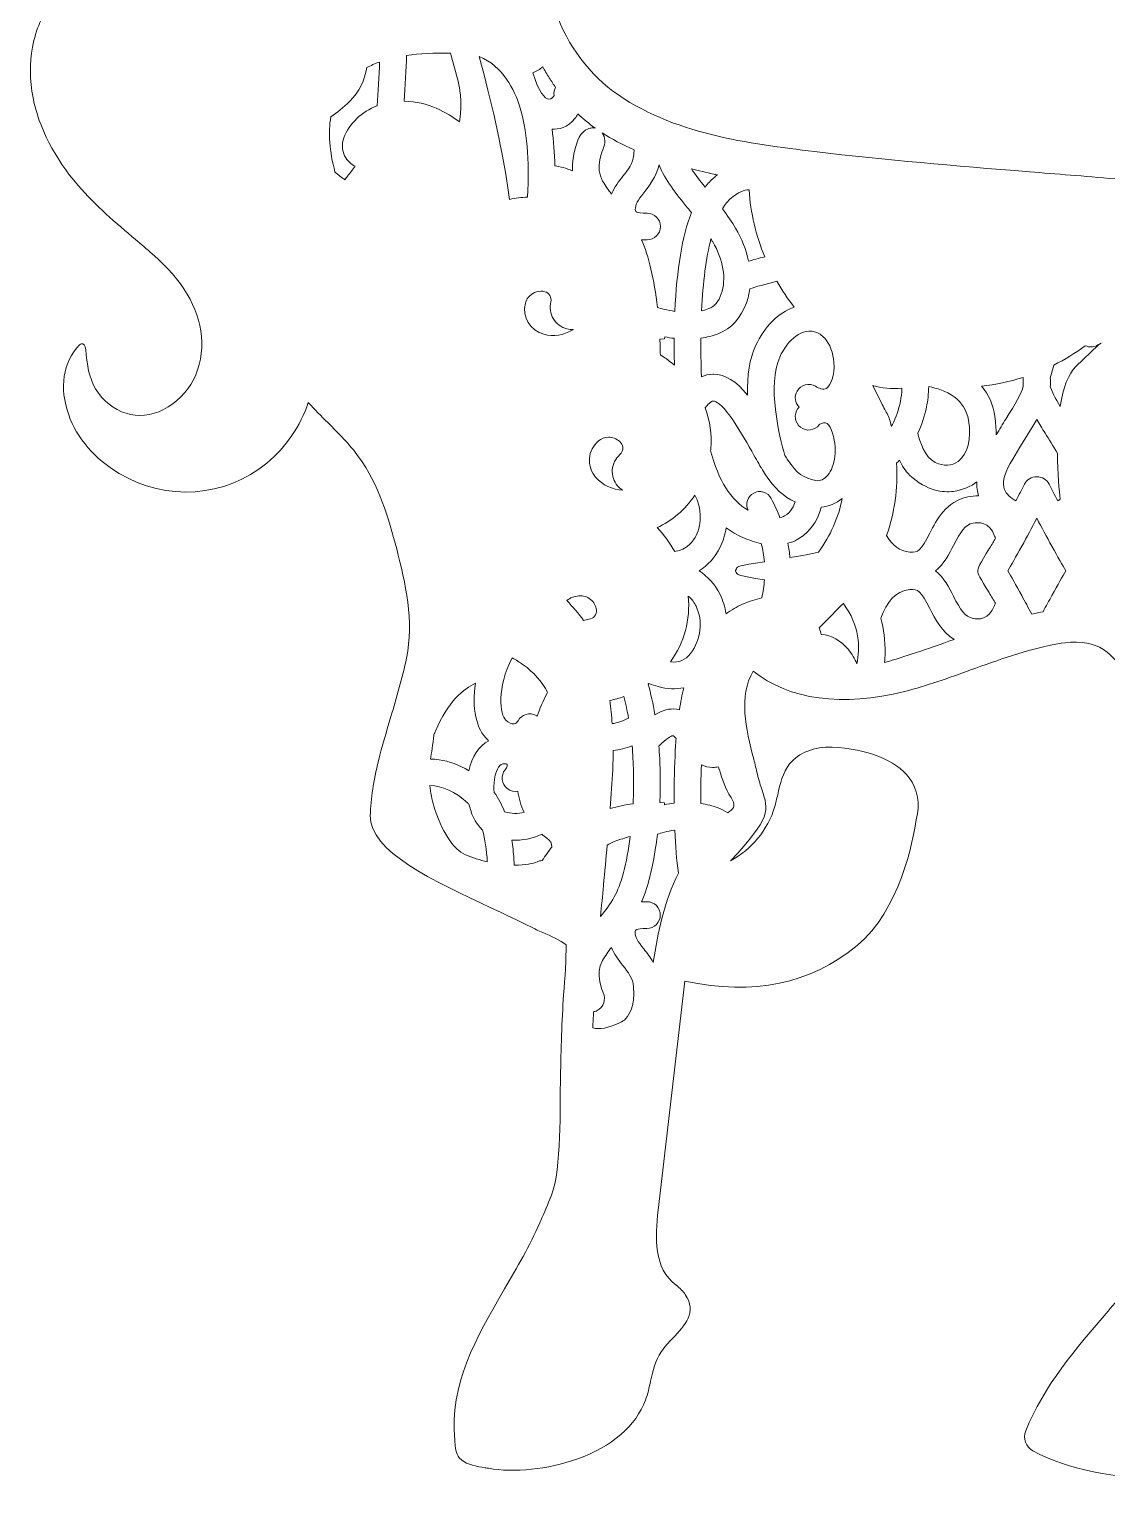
# Model space of a CAD drawing. Header units: millimetres. Extents: x -506 to 1905, y 150 to 589.
# Drawn here: x 1093.8 to 1287.7, y 151.6 to 416.3 of the extents above; entities that cross this region are included whole.
import ezdxf

# ---------------------------------------------------------------- set-up
doc = ezdxf.new("R2010")
doc.units = ezdxf.units.MM
doc.header["$MEASUREMENT"] = 0
doc.layers.add('Layer 6', color=7, linetype='Continuous')

msp = doc.modelspace()

# ---------------------------------------------------------------- linework, layer by layer
at = {"layer": 'Layer 6', "lineweight": 0}
for points, knots in [([(1474.36, 235.66), (1472.31, 243.45), (1464.65, 248.86), (1456.9, 247.99), (1455.13, 247.79), (1453.4, 247.22), (1451.76, 246.3), (1451.51, 246.16), (1451.49, 245.94), (1451.49, 245.85), (1451.51, 245.47), (1451.88, 245.3), (1452.97, 244.81), (1455.05, 243.89), (1459.38, 241.96), (1460.88, 237.91), (1462.32, 234.01), (1461.33, 230.24), (1458.3, 228.05), (1455.15, 225.79), (1450.56, 225.38), (1446.88, 227.03), (1443.14, 228.7), (1439.98, 232.28), (1438.19, 236.85), (1436.14, 242.08), (1436.12, 247.71), (1436.45, 253.04), (1436.81, 253.03), (1437.16, 253.02), (1437.52, 253.02), (1445.53, 253.03), (1452.54, 256.26), (1456.93, 262.03), (1461.2, 267.63), (1462.27, 275.31), (1459.74, 282.07), (1457.28, 288.64), (1451.36, 293.64), (1444.28, 295.11), (1442.62, 295.46), (1440.85, 295.59), (1439.03, 295.51), (1438.83, 295.51), (1438.67, 295.4), (1438.6, 295.23), (1438.45, 294.88), (1438.71, 294.58), (1439.48, 293.71), (1441.35, 291.58), (1445.24, 287.16), (1442.28, 282.65), (1439.37, 278.21), (1432.89, 278.08), (1428.55, 280.51), (1423.83, 283.14), (1421.21, 288.6), (1421.54, 295.11), (1421.85, 301.43), (1424.72, 307.22), (1427.49, 312.81), (1430.09, 318.06), (1432.92, 324.4), (1434.2, 331.53), (1435.39, 338.12), (1435.71, 345.08), (1435.11, 351.63), (1434.49, 358.51), (1432.61, 364.35), (1429.53, 368.98), (1426.68, 373.27), (1422.58, 376.99), (1417.69, 379.74), (1411.83, 383.03), (1404.77, 384.62), (1396.74, 384.48), (1389.85, 384.36), (1382.58, 382.94), (1375.7, 380.38), (1368.68, 387.9), (1360.48, 392.09), (1355.12, 393.52), (1352.05, 394.33), (1348.82, 394.82), (1345.5, 394.97), (1336.06, 395.4), (1325.47, 393.95), (1316.13, 392.67), (1315.02, 392.52), (1313.93, 392.37), (1312.85, 392.22), (1310.62, 391.92), (1308.13, 391.54), (1305.73, 391.17), (1299.29, 390.17), (1292.63, 389.14), (1289.18, 389.43), (1283.59, 389.91), (1278.59, 390.31), (1273.77, 390.7), (1259.72, 391.83), (1248.62, 392.73), (1235.08, 394.35), (1223.61, 395.73), (1209.34, 397.44), (1198.84, 405.23), (1188.97, 412.55), (1183.12, 427.86), (1190.4, 438.22), (1190.4, 438.22), (1213.31, 439.78), (1213.31, 439.78), (1215.83, 439.95), (1218.06, 440), (1219.84, 438.85), (1221.13, 438.03), (1221.95, 436.71), (1222.81, 435.31), (1223.12, 434.82), (1223.44, 434.31), (1223.77, 433.83), (1227.33, 428.74), (1233.73, 423.92), (1244.02, 429.8), (1244.21, 429.87), (1244.41, 429.95), (1244.59, 430.03), (1244.8, 430.13), (1244.97, 430.27), (1245.09, 430.44), (1245.09, 430.44), (1245.16, 430.48), (1245.16, 430.48), (1245.28, 430.56), (1245.39, 430.63), (1245.51, 430.71), (1249.99, 433.62), (1252.5, 436.9), (1252.95, 440.44), (1253.44, 444.17), (1251.75, 448.11), (1247.79, 452.48), (1247.79, 452.48), (1247.77, 452.47), (1247.77, 452.47), (1247.55, 452.77), (1241.84, 459.33), (1241.16, 460.1), (1240.02, 461.4), (1234.66, 467.43), (1234.36, 467.69), (1234.36, 467.69), (1234.37, 467.7), (1234.37, 467.7), (1233.67, 468.51), (1233, 469.29), (1232.36, 470.03), (1230.54, 472.14), (1228.97, 473.97), (1227.45, 475.88), (1227.37, 476.32), (1227.25, 478.36), (1227.99, 479.37), (1227.99, 479.37), (1228.05, 479.4), (1228.05, 479.4), (1230.72, 480.75), (1234.75, 482.79), (1237.47, 489.79), (1242.48, 491.73), (1245.09, 496.98), (1246.07, 499.43), (1246.21, 499.44), (1246.38, 499.46), (1246.59, 499.51), (1248.38, 499.95), (1253.3, 502.43), (1254.76, 508.6), (1261.01, 511.55), (1262.16, 514.16), (1263.73, 517.76), (1263.87, 518.07), (1264.01, 518.39), (1264.16, 518.72), (1270.36, 521.75), (1272.76, 524.18), (1274.74, 529.41), (1284.01, 535.86), (1285.2, 538.19), (1287.95, 543.7), (1293.76, 547.58), (1296.84, 551.34), (1297.62, 555.51), (1302.9, 558.62), (1304.96, 562.33), (1307.15, 566.26), (1307.86, 567.54), (1308.6, 568.87), (1309.46, 570.17), (1309.46, 570.17), (1310.34, 571.52), (1310.34, 571.52), (1310.34, 571.52), (1308.94, 570.73), (1308.94, 570.73), (1308.07, 570.23), (1307.23, 569.79), (1306.42, 569.36), (1302.82, 567.46), (1299.7, 565.82), (1296.75, 561.27), (1296.75, 561.27), (1296.46, 561.17), (1296.46, 561.17), (1292.81, 559.75), (1290.59, 558.89), (1287.66, 552.82), (1281.04, 549.93), (1279.04, 547.36), (1276.17, 543.12), (1272.08, 541.19), (1268.41, 539.08), (1264.99, 533.18), (1258.98, 531.13), (1256.59, 526.55), (1255.29, 524.02), (1255.19, 523.97), (1254.93, 523.86), (1254.7, 523.76), (1252.92, 523.02), (1248.75, 521.27), (1246.44, 516.41), (1240.44, 513.84), (1239, 510.92), (1237.84, 508.57), (1237.58, 508.03), (1237.33, 507.53), (1237.04, 507.06), (1230.63, 504.32), (1229.57, 503.07), (1227.35, 499.62), (1221.67, 496.21), (1220.08, 494.81), (1217.63, 490.89), (1217.56, 490.96), (1217.49, 491.02), (1217.43, 491.09), (1217.59, 501.82), (1213.38, 512.47), (1205.87, 520.32), (1198.16, 528.37), (1187.1, 532.93), (1175.55, 532.84), (1164.14, 532.74), (1153.27, 527.73), (1146.45, 519.43), (1144.8, 517.42), (1143.33, 515.08), (1141.97, 512.29), (1141.72, 511.77), (1141.48, 511.25), (1141.23, 510.72), (1140.2, 508.54), (1139.13, 506.28), (1137.66, 504.33), (1134.74, 500.47), (1130.71, 497.86), (1127.52, 496.01), (1125.47, 494.82), (1123.27, 493.7), (1121.15, 492.62), (1115.34, 489.67), (1109.34, 486.61), (1105.01, 481.56), (1097.94, 473.32), (1099.12, 462.47), (1100.77, 452.95), (1100.87, 452.39), (1100.97, 451.82), (1101.07, 451.26), (1101.89, 446.65), (1102.73, 441.89), (1102.67, 437.16), (1102.63, 434.41), (1102.24, 431.84), (1101.51, 429.55), (1100.77, 427.23), (1099.57, 425.05), (1098.41, 422.94), (1098.1, 422.37), (1097.79, 421.81), (1097.48, 421.24), (1096.35, 419.11), (1094.97, 416.26), (1094.39, 413.15), (1093.85, 410.27), (1093.89, 407.2), (1094.51, 404.02), (1095.59, 398.56), (1098.32, 393.24), (1102.63, 388.22), (1105.74, 384.59), (1109.4, 381.5), (1112.94, 378.5), (1113.93, 377.66), (1114.96, 376.8), (1115.95, 375.93), (1121.41, 371.2), (1124.3, 366.34), (1124.8, 361.07), (1125.34, 355.47), (1122.66, 350.3), (1117.99, 347.91), (1113.53, 345.63), (1108.51, 347.17), (1105.76, 351.65), (1104.5, 353.71), (1104.24, 356.2), (1104.06, 357.84), (1103.93, 359.07), (1103.88, 359.58), (1103.46, 359.72), (1103.34, 359.76), (1103.1, 359.79), (1102.85, 359.53), (1099.91, 356.51), (1099.18, 351.81), (1100.91, 346.95), (1102.38, 342.79), (1105.6, 339.05), (1109.99, 336.42), (1118.44, 331.35), (1129.12, 332.1), (1136.56, 338.29), (1140.07, 341.21), (1142.64, 344.96), (1144.03, 349.17), (1145.15, 347.92), (1146.35, 346.72), (1147.52, 345.56), (1149.46, 343.64), (1151.46, 341.65), (1153.09, 339.42), (1156.71, 334.47), (1158.52, 328.27), (1159.93, 322.84), (1161.5, 316.8), (1163.06, 309.8), (1161.7, 303.19), (1160.97, 299.64), (1159.91, 296.09), (1158.89, 292.66), (1158.11, 290.06), (1157.3, 287.37), (1156.65, 284.7), (1155.75, 281.04), (1155.3, 278), (1155.18, 274.84), (1154.93, 268.48), (1166.64, 263.02), (1176.98, 258.21), (1179.55, 257.01), (1181.98, 255.88), (1184.06, 254.81), (1184.7, 254.48), (1185.43, 254.16), (1186.21, 253.82), (1187.69, 253.17), (1189.35, 252.44), (1190.44, 251.58), (1190.43, 249.15), (1190.2, 245.68), (1189.97, 242.58), (1189.63, 237.95), (1189.51, 232.78), (1189.4, 227.77), (1189.28, 222.67), (1189.62, 211.12), (1187.78, 206.57), (1187.46, 205.79), (1186.69, 203.85), (1186.12, 202.58), (1185.94, 202.17), (1185.77, 201.81), (1185.66, 201.56), (1183.89, 197.47), (1181.59, 193.51), (1179.36, 189.69), (1174.21, 180.82), (1169.34, 172.45), (1170.38, 162.47), (1170.4, 162.25), (1170.42, 162.04), (1170.43, 161.84), (1170.52, 160.73), (1170.59, 159.78), (1171.59, 158.92), (1172.64, 158.01), (1174.4, 157.73), (1175.81, 157.49), (1176.03, 157.46), (1176.24, 157.42), (1176.44, 157.39), (1181.06, 156.57), (1187.16, 157.21), (1192.36, 159.05), (1198.63, 161.28), (1203.01, 165.06), (1204.7, 169.67), (1205.1, 170.77), (1205.36, 171.94), (1205.62, 173.06), (1206.06, 174.99), (1206.47, 176.82), (1207.52, 178.37), (1208.09, 179.2), (1208.86, 180.02), (1209.61, 180.81), (1211.77, 183.1), (1214.01, 185.47), (1211.86, 188.66), (1211.46, 189.26), (1210.91, 189.81), (1210.19, 190.35), (1206.15, 193.37), (1206.42, 198.91), (1206.99, 203.86), (1206.99, 203.86), (1211.77, 245.05), (1211.77, 245.05), (1224.37, 242.46), (1234.23, 244.51), (1242.78, 251.48), (1250.4, 257.69), (1252.85, 270.33), (1253.43, 274.09), (1254.13, 277.01), (1253.69, 279.55), (1252.12, 281.64), (1249.74, 284.82), (1244.56, 286.88), (1238.29, 287.16), (1235.11, 287.3), (1232.26, 286.18), (1230.64, 284.14), (1229.38, 282.55), (1228.92, 280.54), (1228.49, 278.6), (1228.32, 277.87), (1228.15, 277.11), (1227.94, 276.39), (1226.73, 272.3), (1223.77, 268.73), (1220.01, 266.7), (1227.32, 274.5), (1226.87, 275.85), (1225.67, 279.45), (1225.4, 280.26), (1225.09, 281.17), (1224.83, 282.31), (1224.63, 283.19), (1224.4, 284.1), (1224.18, 284.98), (1222.8, 290.53), (1221.37, 296.26), (1224.09, 300.85), (1230.41, 295.7), (1240.29, 294.35), (1251.3, 297.17), (1255.34, 298.2), (1259.34, 299.65), (1263.2, 301.05), (1268.15, 302.84), (1273.28, 304.7), (1278.53, 305.68), (1279.22, 305.81), (1282.58, 306.56), (1285.66, 305.46), (1287.7, 304.73), (1289.21, 302.89), (1290.58, 301.35), (1290.58, 301.35), (1310.19, 279.34), (1310.19, 279.34), (1310.63, 278.8), (1311.06, 278.26), (1311.5, 277.73), (1311.61, 277.65), (1311.72, 277.57), (1311.83, 277.5), (1311.83, 277.5), (1320.15, 268.16), (1320.15, 268.16), (1321.7, 266.42), (1323.46, 264.46), (1324.07, 262.08), (1324.85, 259.09), (1323.72, 255.84), (1322.82, 253.23), (1315.63, 232.54), (1308.2, 211.14), (1294.46, 193.52), (1292.38, 190.85), (1290.11, 188.21), (1287.92, 185.66), (1282.23, 179.05), (1276.35, 172.21), (1273.11, 164.11), (1272.59, 162.81), (1273.16, 161.22), (1274.37, 160.55), (1280.31, 157.31), (1289.73, 155.34), (1297.82, 155.65), (1299.68, 155.72), (1309.16, 156.34), (1313.82, 161.57), (1316.07, 163.75), (1317.61, 166.26), (1318.39, 169.06), (1318.7, 170.14), (1318.93, 171.32), (1319.16, 172.46), (1319.89, 176.16), (1320.64, 179.98), (1323.87, 181.14), (1324.22, 181.27), (1324.57, 181.36), (1324.91, 181.46), (1326.17, 181.82), (1327.37, 182.16), (1328, 183.77), (1328.75, 185.69), (1328.41, 187.79), (1328, 189.23), (1327.72, 190.23), (1327.32, 191.2), (1326.95, 192.14), (1326.68, 192.78), (1326.42, 193.45), (1326.19, 194.11), (1325.51, 196.08), (1325.84, 198.24), (1326.15, 200.33), (1326.2, 200.6), (1326.24, 200.87), (1326.28, 201.14), (1326.7, 204.1), (1327.12, 206.49), (1327.6, 208.64), (1329.29, 216.3), (1332.08, 226.11), (1338.71, 234.07), (1339.51, 235.03), (1340.38, 235.98), (1341.27, 236.89), (1342.6, 238.23), (1344.03, 239.53), (1345.42, 240.78), (1348.48, 243.56), (1351.65, 246.43), (1353.91, 249.98), (1355.64, 252.67), (1356.64, 255.83), (1356.73, 258.87), (1356.83, 261.95), (1355.99, 264.61), (1354.31, 266.64), (1358.78, 266.62), (1362.56, 263.17), (1364.41, 259.58), (1366.47, 255.56), (1366.91, 251.02), (1367.23, 245.92), (1368.02, 233.48), (1368.38, 220.84), (1368.3, 208.37), (1368.27, 203.14), (1368.09, 198.47), (1366.2, 194.23), (1364.85, 191.22), (1362.66, 188.6), (1360.55, 186.08), (1359.9, 185.29), (1359.22, 184.48), (1358.57, 183.67), (1352.8, 176.39), (1348.78, 167.73), (1346.94, 158.63), (1346.61, 156.97), (1346.41, 155.09), (1347.45, 153.71), (1348.48, 152.33), (1350.34, 151.99), (1352.02, 151.84), (1353.95, 151.67), (1355.88, 151.59), (1357.81, 151.59), (1367.42, 151.59), (1376.94, 153.7), (1385.65, 157.81), (1386.62, 158.26), (1387.46, 158.92), (1388.08, 159.7), (1390.57, 162.81), (1388.8, 166.24), (1387.09, 169.55), (1385.86, 171.93), (1384.59, 174.39), (1384.76, 176.82), (1384.95, 179.51), (1386.79, 181.57), (1388.74, 183.76), (1389.59, 184.7), (1390.47, 185.68), (1391.19, 186.72), (1392.23, 188.19), (1395.47, 193.54), (1393.84, 200.67), (1393.38, 203.78), (1392.37, 207.13), (1390.92, 210.37), (1390.08, 212.25), (1389.16, 214.12), (1388.28, 215.93), (1385.7, 221.24), (1383.04, 226.72), (1382.01, 232.66), (1379.81, 245.3), (1385.33, 258.79), (1390.2, 270.69), (1391.47, 273.8), (1392.68, 276.75), (1393.67, 279.51), (1394.03, 274.94), (1394.7, 269.94), (1395.76, 263.98), (1397.76, 252.72), (1400.27, 243.92), (1403.65, 236.26), (1407.97, 226.5), (1413.58, 219.01), (1420.79, 213.36), (1427.94, 207.77), (1436.01, 204.72), (1444.12, 204.56), (1452.62, 204.38), (1460.82, 207.26), (1466.61, 212.46), (1473.42, 218.56), (1476.46, 227.67), (1474.36, 235.66)], [0, 0, 0, 0, 1, 1, 1, 2, 2, 2, 3, 3, 3, 4, 4, 4, 5, 5, 5, 6, 6, 6, 7, 7, 7, 8, 8, 8, 9, 9, 9, 10, 10, 10, 11, 11, 11, 12, 12, 12, 13, 13, 13, 14, 14, 14, 15, 15, 15, 16, 16, 16, 17, 17, 17, 18, 18, 18, 19, 19, 19, 20, 20, 20, 21, 21, 21, 22, 22, 22, 23, 23, 23, 24, 24, 24, 25, 25, 25, 26, 26, 26, 27, 27, 27, 28, 28, 28, 29, 29, 29, 30, 30, 30, 31, 31, 31, 32, 32, 32, 33, 33, 33, 34, 34, 34, 35, 35, 35, 36, 36, 36, 37, 37, 37, 38, 38, 38, 39, 39, 39, 40, 40, 40, 41, 41, 41, 42, 42, 42, 43, 43, 43, 44, 44, 44, 45, 45, 45, 46, 46, 46, 47, 47, 47, 48, 48, 48, 49, 49, 49, 50, 50, 50, 51, 51, 51, 52, 52, 52, 53, 53, 53, 54, 54, 54, 55, 55, 55, 56, 56, 56, 57, 57, 57, 58, 58, 58, 59, 59, 59, 60, 60, 60, 61, 61, 61, 62, 62, 62, 63, 63, 63, 64, 64, 64, 65, 65, 65, 66, 66, 66, 67, 67, 67, 68, 68, 68, 69, 69, 69, 70, 70, 70, 71, 71, 71, 72, 72, 72, 73, 73, 73, 74, 74, 74, 75, 75, 75, 76, 76, 76, 77, 77, 77, 78, 78, 78, 79, 79, 79, 80, 80, 80, 81, 81, 81, 82, 82, 82, 83, 83, 83, 84, 84, 84, 85, 85, 85, 86, 86, 86, 87, 87, 87, 88, 88, 88, 89, 89, 89, 90, 90, 90, 91, 91, 91, 92, 92, 92, 93, 93, 93, 94, 94, 94, 95, 95, 95, 96, 96, 96, 97, 97, 97, 98, 98, 98, 99, 99, 99, 100, 100, 100, 101, 101, 101, 102, 102, 102, 103, 103, 103, 104, 104, 104, 105, 105, 105, 106, 106, 106, 107, 107, 107, 108, 108, 108, 109, 109, 109, 110, 110, 110, 111, 111, 111, 112, 112, 112, 113, 113, 113, 114, 114, 114, 115, 115, 115, 116, 116, 116, 117, 117, 117, 118, 118, 118, 119, 119, 119, 120, 120, 120, 121, 121, 121, 122, 122, 122, 123, 123, 123, 124, 124, 124, 125, 125, 125, 126, 126, 126, 127, 127, 127, 128, 128, 128, 129, 129, 129, 130, 130, 130, 131, 131, 131, 132, 132, 132, 133, 133, 133, 134, 134, 134, 135, 135, 135, 136, 136, 136, 137, 137, 137, 138, 138, 138, 139, 139, 139, 140, 140, 140, 141, 141, 141, 142, 142, 142, 143, 143, 143, 144, 144, 144, 145, 145, 145, 146, 146, 146, 147, 147, 147, 148, 148, 148, 149, 149, 149, 150, 150, 150, 151, 151, 151, 152, 152, 152, 153, 153, 153, 154, 154, 154, 155, 155, 155, 156, 156, 156, 157, 157, 157, 158, 158, 158, 159, 159, 159, 160, 160, 160, 161, 161, 161, 162, 162, 162, 163, 163, 163, 164, 164, 164, 165, 165, 165, 166, 166, 166, 167, 167, 167, 168, 168, 168, 169, 169, 169, 170, 170, 170, 171, 171, 171, 172, 172, 172, 173, 173, 173, 174, 174, 174, 175, 175, 175, 176, 176, 176, 177, 177, 177, 178, 178, 178, 179, 179, 179, 180, 180, 180, 181, 181, 181, 182, 182, 182, 183, 183, 183, 184, 184, 184, 185, 185, 185, 186, 186, 186, 187, 187, 187, 188, 188, 188, 189, 189, 189, 190, 190, 190, 191, 191, 191, 192, 192, 192, 193, 193, 193, 194, 194, 194, 195, 195, 195, 196, 196, 196, 197, 197, 197, 198, 198, 198, 199, 199, 199, 200, 200, 200, 201, 201, 201, 202, 202, 202, 203, 203, 203, 204, 204, 204, 205, 205, 205, 206, 206, 206, 207, 207, 207, 208, 208, 208, 209, 209, 209, 210, 210, 210, 211, 211, 211, 212, 212, 212, 213, 213, 213, 214, 214, 214, 215, 215, 215, 216, 216, 216, 217, 217, 217, 217]), ([(1156.43, 402.58), (1153.64, 401.52), (1151.41, 399.38), (1150.42, 396.79), (1150.02, 395.75), (1150.08, 394.57), (1150.57, 393.57), (1151.04, 392.6), (1151.74, 392.05), (1152.44, 391.69), (1152, 391.08), (1151.55, 390.49), (1151.11, 389.91), (1150.95, 389.7), (1150.79, 389.48), (1150.63, 389.27), (1150.02, 389.64), (1149.42, 390.1), (1148.83, 390.66), (1147.84, 394.4), (1147.59, 397.74), (1148.08, 400.6), (1149.16, 401.36), (1150.36, 402.22), (1151.46, 403.36), (1153.19, 405.14), (1154.22, 407.19), (1154.54, 409.45), (1155.26, 409.82), (1156.04, 410.16), (1156.86, 410.45), (1156.76, 407.98), (1156.61, 404.95), (1156.43, 402.58)], [0, 0, 0, 0, 1, 1, 1, 2, 2, 2, 3, 3, 3, 4, 4, 4, 5, 5, 5, 6, 6, 6, 7, 7, 7, 8, 8, 8, 9, 9, 9, 10, 10, 10, 11, 11, 11, 11]), ([(1161.3, 403.39), (1161.47, 406.07), (1161.62, 409.21), (1161.71, 411.63), (1164.05, 411.97), (1166.7, 412.12), (1169.61, 412.05), (1170.11, 410.27), (1170.59, 408.49), (1171.04, 406.75), (1171.05, 406.63), (1171.07, 406.52), (1171.1, 406.41), (1171.12, 406.35), (1171.82, 403.54), (1171.22, 399.67), (1169.04, 401.36), (1165.59, 403.32), (1161.3, 403.39)], [0, 0, 0, 0, 1, 1, 1, 2, 2, 2, 3, 3, 3, 4, 4, 4, 5, 5, 5, 6, 6, 6, 6]), ([(1174.77, 411.43), (1179.1, 409.79), (1181.16, 405.25), (1182.03, 402.55), (1183.39, 398.31), (1183.87, 392.8), (1183.47, 386.16), (1182.38, 386.1), (1181.31, 385.95), (1180.25, 385.72), (1180.1, 386.84), (1179.94, 387.93), (1179.76, 389.04), (1178.69, 395.7), (1177.01, 403.23), (1174.77, 411.43)], [0, 0, 0, 0, 1, 1, 1, 2, 2, 2, 3, 3, 3, 4, 4, 4, 5, 5, 5, 5]), ([(1186.21, 409.58), (1186.59, 408.92), (1186.98, 408.26), (1187.38, 407.62), (1187.78, 406.98), (1188.16, 406.41), (1188.52, 405.88), (1188.29, 405.44), (1188.19, 404.94), (1188.25, 404.44), (1188.14, 404.23), (1187.77, 403.74), (1187.33, 403.76), (1186.61, 403.77), (1185.5, 405.04), (1184.43, 408.5), (1185.12, 408.76), (1185.7, 409.16), (1186.21, 409.58)], [0, 0, 0, 0, 1, 1, 1, 2, 2, 2, 3, 3, 3, 4, 4, 4, 5, 5, 5, 6, 6, 6, 6]), ([(1192, 400.29), (1192.2, 400.55), (1192.38, 400.83), (1192.53, 401.12), (1193.48, 400.21), (1194.53, 399.36), (1195.66, 398.55), (1195.37, 398.61), (1195.09, 398.61), (1194.86, 398.57), (1194.6, 398.53), (1193.44, 398.22), (1192.78, 396.95), (1192.72, 396.82), (1191.4, 394.1), (1191.59, 390.86), (1190.41, 391.36), (1189.32, 391.66), (1188.39, 391.74), (1188.35, 394.09), (1188.17, 396.3), (1187.88, 398.35), (1188.98, 398.32), (1190.7, 398.59), (1192, 400.29)], [0, 0, 0, 0, 1, 1, 1, 2, 2, 2, 3, 3, 3, 4, 4, 4, 5, 5, 5, 6, 6, 6, 7, 7, 7, 8, 8, 8, 8]), ([(1202.59, 393.73), (1202.43, 392.2), (1201.6, 391.14), (1200.64, 389.9), (1199.91, 388.97), (1199.1, 387.95), (1198.59, 386.67), (1198.02, 387.41), (1197.48, 388.2), (1196.99, 389.02), (1195.53, 391.47), (1197.08, 394.8), (1197.09, 394.83), (1197.53, 395.74), (1197.47, 396.89), (1196.92, 397.69), (1198.63, 396.59), (1200.53, 395.58), (1202.65, 394.66), (1202.64, 394.35), (1202.62, 394.04), (1202.59, 393.73)], [0, 0, 0, 0, 1, 1, 1, 2, 2, 2, 3, 3, 3, 4, 4, 4, 5, 5, 5, 6, 6, 6, 7, 7, 7, 7]), ([(1204.41, 386.93), (1205.36, 388.14), (1206.6, 389.73), (1207.15, 391.96), (1208.23, 389.17), (1210.22, 386.73), (1212.31, 384.17), (1212.53, 383.9), (1212.74, 383.64), (1212.96, 383.37), (1211.32, 379.1), (1210.32, 373.12), (1209.99, 365.57), (1208.58, 365.76), (1207.44, 366.09), (1206.84, 366.29), (1206.26, 371.32), (1205.28, 375.56), (1204.01, 378.46), (1204.39, 378.44), (1204.73, 378.44), (1204.98, 378.44), (1206.3, 378.44), (1207.38, 379.52), (1207.38, 380.85), (1207.38, 382.18), (1206.3, 383.26), (1204.98, 383.26), (1202.88, 383.26), (1202.87, 383.58), (1202.87, 383.85), (1202.84, 384.82), (1203.29, 385.5), (1204.41, 386.93)], [0, 0, 0, 0, 1, 1, 1, 2, 2, 2, 3, 3, 3, 4, 4, 4, 5, 5, 5, 6, 6, 6, 7, 7, 7, 8, 8, 8, 9, 9, 9, 10, 10, 10, 11, 11, 11, 11]), ([(1217, 390.26), (1217.21, 390.21), (1217.42, 390.17), (1217.63, 390.12), (1217.43, 389.97), (1217.22, 389.8), (1217.02, 389.63), (1216.46, 389.16), (1215.93, 388.6), (1215.43, 387.95), (1214.49, 389.11), (1213.65, 390.18), (1212.96, 391.21), (1214.25, 390.88), (1215.61, 390.56), (1217, 390.26)], [0, 0, 0, 0, 1, 1, 1, 2, 2, 2, 3, 3, 3, 4, 4, 4, 5, 5, 5, 5]), ([(1220.09, 385.94), (1221.37, 387), (1222.45, 387.51), (1223.34, 387.46), (1223.61, 383.29), (1224.55, 379.25), (1226.15, 375.4), (1225.03, 375.12), (1224.04, 374.84), (1223.25, 374.6), (1222.84, 376.63), (1222.04, 378.67), (1220.92, 380.54), (1220.25, 381.67), (1219.49, 382.79), (1218.55, 384.04), (1219.03, 384.84), (1219.55, 385.48), (1220.09, 385.94)], [0, 0, 0, 0, 1, 1, 1, 2, 2, 2, 3, 3, 3, 4, 4, 4, 5, 5, 5, 6, 6, 6, 6]), ([(1214.8, 365.68), (1215.04, 370.85), (1215.61, 375.19), (1216.47, 378.61), (1216.59, 378.43), (1216.7, 378.25), (1216.8, 378.07), (1218.7, 374.89), (1219.28, 371.4), (1218.34, 368.72), (1217.87, 367.37), (1217.08, 366.43), (1216.12, 366.07), (1215.7, 365.91), (1215.26, 365.78), (1214.8, 365.68)], [0, 0, 0, 0, 1, 1, 1, 2, 2, 2, 3, 3, 3, 4, 4, 4, 5, 5, 5, 5]), ([(1231.48, 366.36), (1228.63, 365.36), (1226.14, 362.88), (1224.51, 359.38), (1223.44, 357.07), (1222.95, 354.1), (1223.06, 350.53), (1221.03, 353.04), (1219.01, 354.27), (1216.91, 354.27), (1216.87, 354.27), (1216.83, 354.27), (1216.79, 354.27), (1216.1, 354.25), (1215.42, 354.1), (1214.77, 353.81), (1214.68, 356.23), (1214.65, 358.56), (1214.67, 360.77), (1215.77, 360.92), (1216.82, 361.19), (1217.8, 361.56), (1220.12, 362.43), (1221.92, 364.41), (1222.87, 367.13), (1223.15, 367.92), (1223.34, 368.76), (1223.46, 369.64), (1224.52, 369.98), (1226.24, 370.5), (1228.33, 370.99), (1229.26, 369.38), (1230.32, 367.82), (1231.48, 366.36)], [0, 0, 0, 0, 1, 1, 1, 2, 2, 2, 3, 3, 3, 4, 4, 4, 5, 5, 5, 6, 6, 6, 7, 7, 7, 8, 8, 8, 9, 9, 9, 10, 10, 10, 11, 11, 11, 11]), ([(1186.42, 361.45), (1183.96, 362.07), (1182.46, 364.58), (1183.08, 367.03), (1183.27, 367.78), (1183.74, 368.41), (1184.4, 368.8), (1184.84, 369.07), (1185.35, 369.21), (1185.86, 369.21), (1186.1, 369.21), (1186.34, 369.18), (1186.57, 369.12), (1187.38, 368.92), (1187.87, 368.1), (1187.67, 367.3), (1187.4, 366.26), (1187.56, 365.19), (1188.11, 364.27), (1188.66, 363.35), (1189.53, 362.7), (1190.57, 362.44), (1190.95, 362.35), (1191.33, 362.31), (1191.71, 362.32), (1191.65, 362.28), (1191.59, 362.24), (1191.52, 362.21), (1189.97, 361.28), (1188.16, 361.01), (1186.42, 361.45)], [0, 0, 0, 0, 1, 1, 1, 2, 2, 2, 3, 3, 3, 4, 4, 4, 5, 5, 5, 6, 6, 6, 7, 7, 7, 8, 8, 8, 9, 9, 9, 10, 10, 10, 10]), ([(1235.62, 361.74), (1235.78, 361.66), (1235.95, 361.57), (1236.13, 361.45), (1236.41, 361.21), (1236.68, 360.98), (1236.96, 360.74), (1237.86, 359.73), (1238.48, 358.12), (1238.6, 356.41), (1238.76, 354.1), (1238.04, 352.21), (1237.24, 351.72), (1236.7, 351.38), (1235.87, 351.74), (1235.27, 352.1), (1234.72, 352.42), (1234.07, 352.52), (1233.45, 352.36), (1232.83, 352.2), (1232.31, 351.8), (1231.98, 351.25), (1231.42, 350.29), (1231.59, 349.09), (1232.34, 348.34), (1232.27, 348.26), (1232.2, 348.18), (1232.14, 348.1), (1231.34, 347.05), (1231.54, 345.53), (1232.59, 344.73), (1233.09, 344.33), (1233.73, 344.16), (1234.36, 344.25), (1235, 344.33), (1235.56, 344.66), (1235.95, 345.17), (1236.04, 345.28), (1236.58, 345.61), (1237.08, 345.54), (1237.57, 345.47), (1237.9, 344.85), (1238.1, 344.35), (1239.44, 340.82), (1238.77, 337.67), (1237.5, 336.11), (1236.87, 335.33), (1236.15, 335.01), (1235.36, 335.14), (1233.23, 335.5), (1231.82, 336.52), (1230.34, 338.8), (1230.16, 339.08), (1229.98, 339.36), (1229.8, 339.65), (1228.74, 343), (1226.59, 352.45), (1228.86, 357.35), (1230.27, 360.39), (1232.91, 362.92), (1235.62, 361.74)], [0, 0, 0, 0, 1, 1, 1, 2, 2, 2, 3, 3, 3, 4, 4, 4, 5, 5, 5, 6, 6, 6, 7, 7, 7, 8, 8, 8, 9, 9, 9, 10, 10, 10, 11, 11, 11, 12, 12, 12, 13, 13, 13, 14, 14, 14, 15, 15, 15, 16, 16, 16, 17, 17, 17, 18, 18, 18, 19, 19, 19, 20, 20, 20, 20]), ([(1209.91, 355.92), (1209.42, 356.33), (1208.92, 356.71), (1208.41, 357.07), (1208.09, 357.29), (1207.76, 357.51), (1207.37, 357.74), (1207.36, 358.72), (1207.33, 359.67), (1207.29, 360.59), (1207.34, 360.59), (1207.38, 360.59), (1207.42, 360.6), (1207.42, 360.6), (1208.14, 360.62), (1208.14, 360.62), (1208.14, 360.62), (1208.15, 360.99), (1208.15, 360.99), (1208.72, 360.88), (1209.3, 360.79), (1209.87, 360.73), (1209.86, 359.19), (1209.87, 357.58), (1209.91, 355.92)], [0, 0, 0, 0, 1, 1, 1, 2, 2, 2, 3, 3, 3, 4, 4, 4, 5, 5, 5, 6, 6, 6, 7, 7, 7, 8, 8, 8, 8]), ([(1286.18, 359.52), (1286.18, 359.52), (1282.14, 355.63), (1282.14, 355.63), (1282.14, 355.63), (1282.14, 355.63), (1282.14, 355.63), (1280.79, 354.33), (1279.84, 351.92), (1279.31, 348.44), (1278.41, 349.96), (1277.77, 351.18), (1277.54, 352.13), (1277.57, 352.38), (1277.58, 352.63), (1277.58, 352.87), (1277.58, 353.09), (1277.57, 353.32), (1277.54, 353.55), (1277.54, 353.55), (1278.18, 355.92), (1278.18, 355.92), (1280.15, 356.9), (1282.05, 358.07), (1283.84, 359.39), (1284.49, 359.1), (1285.25, 359.1), (1285.9, 359.43), (1286.17, 359.56), (1286.43, 359.71), (1286.67, 359.87), (1286.67, 359.86), (1286.68, 359.85), (1286.69, 359.84), (1286.5, 359.77), (1286.33, 359.66), (1286.18, 359.52)], [0, 0, 0, 0, 1, 1, 1, 2, 2, 2, 3, 3, 3, 4, 4, 4, 5, 5, 5, 6, 6, 6, 7, 7, 7, 8, 8, 8, 9, 9, 9, 10, 10, 10, 11, 11, 11, 12, 12, 12, 12]), ([(1250.85, 351.75), (1250.82, 350.9), (1250.72, 350.1), (1250.57, 349.38), (1250.25, 347.88), (1249.76, 346.48), (1249.13, 345.24), (1249.13, 345.24), (1249.09, 345.18), (1249.09, 345.18), (1249.07, 345.14), (1249.05, 345.1), (1249.03, 345.05), (1249, 344.99), (1248.97, 344.94), (1248.94, 344.89), (1248.89, 345.1), (1248.85, 345.31), (1248.8, 345.52), (1248.6, 346.36), (1248.27, 346.98), (1247.88, 347.7), (1247.72, 348), (1247.52, 348.36), (1247.29, 348.84), (1247.29, 348.84), (1245.59, 352.27), (1245.59, 352.27), (1247.2, 351.74), (1249, 351.56), (1250.85, 351.75)], [0, 0, 0, 0, 1, 1, 1, 2, 2, 2, 3, 3, 3, 4, 4, 4, 5, 5, 5, 6, 6, 6, 7, 7, 7, 8, 8, 8, 9, 9, 9, 10, 10, 10, 10]), ([(1267.57, 346.64), (1267.29, 348.74), (1266.49, 350.59), (1265.18, 352.14), (1267.71, 352.41), (1270.21, 352.92), (1272.64, 353.69), (1272.64, 353.69), (1272.68, 353.55), (1272.68, 353.55), (1272.65, 353.32), (1272.64, 353.09), (1272.64, 352.87), (1272.64, 352.63), (1272.65, 352.38), (1272.68, 352.13), (1272.36, 350.8), (1271.27, 348.98), (1269.53, 346.19), (1268.99, 345.31), (1268.41, 344.38), (1267.79, 343.35), (1267.79, 343.4), (1267.79, 343.46), (1267.79, 343.51), (1267.79, 344.49), (1267.71, 345.55), (1267.57, 346.64)], [0, 0, 0, 0, 1, 1, 1, 2, 2, 2, 3, 3, 3, 4, 4, 4, 5, 5, 5, 6, 6, 6, 7, 7, 7, 8, 8, 8, 9, 9, 9, 9]), ([(1228.9, 328.45), (1228.46, 329.57), (1227.94, 330.71), (1227.32, 331.9), (1227.03, 332.45), (1226.55, 332.86), (1225.95, 333.05), (1225.72, 333.12), (1225.49, 333.16), (1225.25, 333.16), (1224.88, 333.16), (1224.52, 333.07), (1224.18, 332.89), (1223.06, 332.31), (1222.61, 330.93), (1223.17, 329.79), (1220.08, 331.57), (1217.81, 335.16), (1216.42, 340.49), (1216.43, 340.64), (1216.45, 340.79), (1216.46, 340.93), (1216.64, 343.44), (1216.3, 345.88), (1215.44, 348.21), (1216.29, 349.31), (1216.74, 349.45), (1216.9, 349.45), (1216.9, 349.45), (1216.9, 349.45), (1216.91, 349.45), (1217.31, 349.45), (1218.41, 348.86), (1219.99, 346.64), (1221.41, 344.63), (1222.63, 342.48), (1223.81, 340.41), (1224.34, 339.47), (1224.94, 338.4), (1225.52, 337.44), (1225.52, 337.44), (1225.55, 337.4), (1225.55, 337.4), (1225.83, 336.94), (1226.08, 336.53), (1226.32, 336.17), (1227.87, 333.79), (1229.56, 332.22), (1231.61, 331.28), (1231.44, 330.71), (1230.93, 329.39), (1229.74, 328.76), (1229.49, 328.62), (1229.21, 328.52), (1228.9, 328.45)], [0, 0, 0, 0, 1, 1, 1, 2, 2, 2, 3, 3, 3, 4, 4, 4, 5, 5, 5, 6, 6, 6, 7, 7, 7, 8, 8, 8, 9, 9, 9, 10, 10, 10, 11, 11, 11, 12, 12, 12, 13, 13, 13, 14, 14, 14, 15, 15, 15, 16, 16, 16, 17, 17, 17, 18, 18, 18, 18]), ([(1255.26, 348.37), (1255.5, 349.51), (1255.64, 350.74), (1255.66, 352.04), (1257.07, 351.79), (1258.82, 351.22), (1260.21, 350.23), (1261.65, 349.19), (1262.51, 347.8), (1262.82, 345.98), (1263.38, 342.63), (1262.7, 339.87), (1260.97, 338.59), (1259.82, 337.74), (1258.31, 337.67), (1256.84, 338.4), (1254.92, 339.36), (1254.03, 342.23), (1253.7, 343.66), (1254.38, 345.11), (1254.91, 346.7), (1255.26, 348.37)], [0, 0, 0, 0, 1, 1, 1, 2, 2, 2, 3, 3, 3, 4, 4, 4, 5, 5, 5, 6, 6, 6, 7, 7, 7, 7]), ([(1270.34, 338.2), (1271.53, 340.31), (1272.64, 342.08), (1273.61, 343.65), (1274.14, 344.5), (1274.65, 345.32), (1275.11, 346.1), (1275.57, 345.32), (1276.08, 344.5), (1276.61, 343.65), (1277.28, 342.58), (1278.03, 341.37), (1278.83, 340.02), (1278.87, 336.4), (1279.15, 333.28), (1279.31, 331.76), (1279.17, 331.66), (1279.02, 331.56), (1278.89, 331.48), (1278.3, 332.59), (1277.78, 333.6), (1277.34, 334.47), (1276.92, 335.31), (1276.05, 335.82), (1275.11, 335.79), (1274.17, 335.83), (1273.3, 335.31), (1272.88, 334.47), (1272.44, 333.6), (1271.92, 332.59), (1271.33, 331.48), (1269.61, 332.62), (1267.86, 333.83), (1270.34, 338.2)], [0, 0, 0, 0, 1, 1, 1, 2, 2, 2, 3, 3, 3, 4, 4, 4, 5, 5, 5, 6, 6, 6, 7, 7, 7, 8, 8, 8, 9, 9, 9, 10, 10, 10, 11, 11, 11, 11]), ([(1199.69, 334.18), (1199.95, 333.88), (1200.24, 333.63), (1200.56, 333.42), (1198.76, 333.49), (1196.99, 334.28), (1195.73, 335.75), (1194.92, 336.68), (1194.53, 337.86), (1194.62, 339.09), (1194.71, 340.31), (1195.27, 341.43), (1196.2, 342.23), (1196.72, 342.69), (1197.37, 342.93), (1198.07, 342.93), (1198.14, 342.93), (1198.21, 342.93), (1198.29, 342.92), (1199.06, 342.87), (1199.75, 342.52), (1200.25, 341.94), (1200.8, 341.31), (1200.73, 340.36), (1200.1, 339.82), (1199.3, 339.12), (1198.81, 338.15), (1198.73, 337.08), (1198.65, 336.02), (1198.99, 334.98), (1199.69, 334.18)], [0, 0, 0, 0, 1, 1, 1, 2, 2, 2, 3, 3, 3, 4, 4, 4, 5, 5, 5, 6, 6, 6, 7, 7, 7, 8, 8, 8, 9, 9, 9, 10, 10, 10, 10]), ([(1252.27, 336.07), (1255.32, 333.24), (1258.22, 332.94), (1260.11, 333.19), (1261.8, 333.41), (1263.25, 334.12), (1264.33, 334.9), (1264.29, 334.02), (1264.39, 333.17), (1264.63, 332.37), (1263.98, 332.38), (1263.34, 332.32), (1262.71, 332.19), (1258.8, 331.39), (1257.1, 328.08), (1255.86, 325.67), (1254.29, 322.6), (1253.75, 322.09), (1252.27, 322.26), (1250.44, 322.47), (1249.14, 323.4), (1248.08, 325.25), (1249.53, 329.3), (1250.13, 333.68), (1249.87, 338.27), (1250.05, 338.44), (1250.22, 338.61), (1250.4, 338.79), (1250.83, 337.87), (1251.4, 336.88), (1252.27, 336.07)], [0, 0, 0, 0, 1, 1, 1, 2, 2, 2, 3, 3, 3, 4, 4, 4, 5, 5, 5, 6, 6, 6, 7, 7, 7, 8, 8, 8, 9, 9, 9, 10, 10, 10, 10]), ([(1210.48, 329.01), (1211.68, 330.05), (1212.72, 331.23), (1213.59, 332.53), (1214.77, 330.24), (1214.89, 327.45), (1213.82, 325.27), (1213.34, 324.29), (1212.22, 322.68), (1209.95, 322.34), (1209.09, 323.92), (1208.03, 325.37), (1206.8, 326.66), (1208.12, 327.25), (1209.35, 328.04), (1210.48, 329.01)], [0, 0, 0, 0, 1, 1, 1, 2, 2, 2, 3, 3, 3, 4, 4, 4, 5, 5, 5, 5]), ([(1230.7, 321.27), (1230.62, 322.13), (1230.49, 322.98), (1230.31, 323.84), (1230.9, 324), (1231.48, 324.23), (1232.01, 324.52), (1235.03, 326.14), (1236.06, 329.26), (1236.33, 330.33), (1237.7, 330.46), (1238.99, 331.01), (1240.1, 331.93), (1239.43, 328.49), (1238.02, 325.3), (1235.82, 322.25), (1234.52, 321.95), (1232.86, 321.63), (1230.7, 321.27)], [0, 0, 0, 0, 1, 1, 1, 2, 2, 2, 3, 3, 3, 4, 4, 4, 5, 5, 5, 6, 6, 6, 6]), ([(1277.83, 314.45), (1277.3, 313.5), (1276.77, 312.51), (1276.25, 311.54), (1275.58, 311.41), (1274.91, 311.27), (1274.21, 311.11), (1273.6, 312.24), (1272.98, 313.38), (1272.39, 314.45), (1271.32, 316.4), (1270.5, 317.86), (1269.89, 318.88), (1270.5, 319.91), (1271.33, 321.37), (1272.41, 323.34), (1273.31, 324.97), (1274.24, 326.71), (1275.11, 328.35), (1275.98, 326.71), (1276.92, 324.97), (1277.81, 323.34), (1278.89, 321.37), (1279.72, 319.91), (1280.33, 318.88), (1279.72, 317.86), (1278.9, 316.4), (1277.83, 314.45)], [0, 0, 0, 0, 1, 1, 1, 2, 2, 2, 3, 3, 3, 4, 4, 4, 5, 5, 5, 6, 6, 6, 7, 7, 7, 8, 8, 8, 9, 9, 9, 9]), ([(1225.64, 314.01), (1224.54, 313.79), (1223.38, 313.42), (1222.18, 312.89), (1221.13, 312.43), (1220.12, 311.84), (1219.19, 311.14), (1219.01, 312.38), (1218.64, 313.55), (1218.11, 314.65), (1217.21, 316.47), (1215.92, 317.91), (1214.33, 318.89), (1215.93, 319.87), (1217.23, 321.32), (1218.12, 323.15), (1218.66, 324.24), (1219.02, 325.42), (1219.21, 326.65), (1220.14, 325.95), (1221.14, 325.36), (1222.2, 324.9), (1223.35, 324.4), (1224.47, 324.03), (1225.53, 323.8), (1225.81, 322.7), (1226, 321.62), (1226.09, 320.52), (1221.28, 319.75), (1221.27, 319.72), (1221.05, 319.24), (1221.05, 319.24), (1220.88, 318.95), (1220.88, 318.95), (1220.88, 318.95), (1220.9, 318.91), (1220.9, 318.91), (1220.9, 318.91), (1220.88, 318.87), (1220.88, 318.87), (1220.88, 318.87), (1221.03, 318.62), (1221.03, 318.62), (1221.03, 318.62), (1221.04, 318.59), (1221.04, 318.59), (1221.26, 318.11), (1221.28, 318.06), (1226.1, 317.25), (1226.02, 316.21), (1225.87, 315.14), (1225.64, 314.01)], [0, 0, 0, 0, 1, 1, 1, 2, 2, 2, 3, 3, 3, 4, 4, 4, 5, 5, 5, 6, 6, 6, 7, 7, 7, 8, 8, 8, 9, 9, 9, 10, 10, 10, 11, 11, 11, 12, 12, 12, 13, 13, 13, 14, 14, 14, 15, 15, 15, 16, 16, 16, 17, 17, 17, 17]), ([(1264.49, 318.81), (1264.49, 318.35), (1264.86, 317.66), (1266.52, 314.97), (1266.93, 314.29), (1267.35, 313.6), (1267.68, 313.05), (1267.61, 312.92), (1267.55, 312.79), (1267.5, 312.65), (1266.57, 310.02), (1264.5, 310.14), (1263.66, 310.31), (1262.16, 310.62), (1261.39, 311.83), (1260.11, 314.33), (1259.34, 315.83), (1258.41, 317.65), (1256.91, 318.89), (1258.42, 320.13), (1259.35, 321.95), (1260.13, 323.46), (1261.41, 325.96), (1262.18, 327.17), (1263.67, 327.48), (1264.52, 327.65), (1266.58, 327.77), (1267.51, 325.14), (1267.56, 325), (1267.62, 324.87), (1267.69, 324.75), (1267.4, 324.24), (1267.02, 323.62), (1266.62, 322.97), (1264.85, 320.08), (1264.45, 319.33), (1264.49, 318.81)], [0, 0, 0, 0, 1, 1, 1, 2, 2, 2, 3, 3, 3, 4, 4, 4, 5, 5, 5, 6, 6, 6, 7, 7, 7, 8, 8, 8, 9, 9, 9, 10, 10, 10, 11, 11, 11, 12, 12, 12, 12]), ([(1247.73, 302.39), (1247.78, 302.99), (1247.81, 303.62), (1247.81, 303.99), (1247.81, 306.32), (1247.55, 308.45), (1247.05, 310.35), (1248.17, 313.24), (1249.51, 315.22), (1252.25, 315.53), (1253.73, 315.7), (1254.27, 315.19), (1255.84, 312.13), (1256.83, 310.2), (1258.01, 307.91), (1260.24, 306.55), (1255.2, 304.74), (1251.33, 303.45), (1247.73, 302.39)], [0, 0, 0, 0, 1, 1, 1, 2, 2, 2, 3, 3, 3, 4, 4, 4, 5, 5, 5, 6, 6, 6, 6]), ([(1193.55, 309.95), (1192.68, 311.18), (1191.66, 312.39), (1190.52, 313.57), (1191.16, 314.03), (1191.91, 314.31), (1192.71, 314.39), (1193.48, 314.47), (1194.23, 314.25), (1194.82, 313.76), (1195.42, 313.28), (1195.79, 312.59), (1195.87, 311.82), (1195.91, 311.43), (1195.79, 311.04), (1195.54, 310.72), (1195.29, 310.41), (1194.93, 310.22), (1194.53, 310.18), (1194.19, 310.14), (1193.86, 310.07), (1193.55, 309.95)], [0, 0, 0, 0, 1, 1, 1, 2, 2, 2, 3, 3, 3, 4, 4, 4, 5, 5, 5, 6, 6, 6, 7, 7, 7, 7]), ([(1212.8, 304.03), (1211.88, 302.83), (1210.71, 302.34), (1209.18, 302.52), (1211.67, 305.96), (1212.8, 310.11), (1212.4, 314.35), (1213.08, 313.77), (1213.52, 313.08), (1213.8, 312.52), (1215.08, 309.9), (1214.68, 306.49), (1212.8, 304.03)], [0, 0, 0, 0, 1, 1, 1, 2, 2, 2, 3, 3, 3, 4, 4, 4, 4]), ([(1242.74, 302.14), (1242.35, 303.08), (1241.83, 303.94), (1241.2, 304.72), (1239.89, 306.33), (1238.18, 307.29), (1236.31, 307.46), (1236.24, 307.74), (1236.12, 308.16), (1235.93, 308.65), (1237.22, 309.93), (1238.52, 311.22), (1239.8, 312.51), (1239.96, 312.67), (1240.13, 312.83), (1240.3, 313.01), (1243.3, 309.01), (1243.29, 305.11), (1242.74, 302.14)], [0, 0, 0, 0, 1, 1, 1, 2, 2, 2, 3, 3, 3, 4, 4, 4, 5, 5, 5, 6, 6, 6, 6]), ([(1182.68, 302), (1184.6, 300.62), (1186.08, 298.95), (1187.08, 297.03), (1187.05, 296.98), (1187.02, 296.92), (1186.99, 296.86), (1186.24, 295.46), (1185.67, 294.02), (1185.21, 292.74), (1185.15, 292.78), (1185.09, 292.82), (1185.03, 292.86), (1184.47, 293.17), (1183.82, 293.24), (1183.21, 293.06), (1182.59, 292.88), (1182.08, 292.47), (1181.77, 291.91), (1181.6, 291.59), (1181.37, 291.41), (1181.09, 291.37), (1180.65, 291.29), (1180.09, 291.53), (1179.55, 292.02), (1179.55, 292.02), (1179.55, 292.02), (1179.55, 292.02), (1178.56, 292.92), (1177.84, 297.86), (1180.73, 303.22), (1181.42, 302.85), (1182.07, 302.44), (1182.68, 302)], [0, 0, 0, 0, 1, 1, 1, 2, 2, 2, 3, 3, 3, 4, 4, 4, 5, 5, 5, 6, 6, 6, 7, 7, 7, 8, 8, 8, 9, 9, 9, 10, 10, 10, 11, 11, 11, 11]), ([(1172.93, 282.92), (1171.18, 283.97), (1169.39, 284.63), (1167.58, 284.89), (1167.05, 284.97), (1166.52, 285.01), (1165.99, 285.02), (1166.19, 286.08), (1166.44, 287.61), (1166.63, 289.36), (1166.72, 289.61), (1166.81, 289.84), (1166.9, 290.06), (1166.9, 290.06), (1166.9, 290.06), (1166.9, 290.06), (1169.16, 295.32), (1171.91, 297.65), (1174.13, 298.65), (1173.4, 294.28), (1174.22, 290.36), (1176.33, 288.45), (1176.38, 288.4), (1176.44, 288.35), (1176.49, 288.31), (1174.74, 287.37), (1173.48, 285.46), (1172.93, 282.92)], [0, 0, 0, 0, 1, 1, 1, 2, 2, 2, 3, 3, 3, 4, 4, 4, 5, 5, 5, 6, 6, 6, 7, 7, 7, 8, 8, 8, 9, 9, 9, 9]), ([(1210.8, 293.89), (1210.62, 293.94), (1210.45, 293.97), (1210.27, 293.99), (1209, 294.16), (1207.73, 293.83), (1206.41, 293), (1206.08, 294.97), (1205.66, 296.82), (1205.16, 298.52), (1205.2, 298.55), (1205.25, 298.58), (1205.3, 298.62), (1205.88, 298.39), (1206.43, 298.2), (1206.96, 298.06), (1208.61, 297.63), (1210.16, 297.55), (1211.58, 297.84), (1211.28, 296.6), (1211.02, 295.28), (1210.8, 293.89)], [0, 0, 0, 0, 1, 1, 1, 2, 2, 2, 3, 3, 3, 4, 4, 4, 5, 5, 5, 6, 6, 6, 7, 7, 7, 7]), ([(1198.7, 291.39), (1198.61, 292.81), (1198.47, 294.21), (1198.3, 295.58), (1199.15, 295.74), (1199.98, 295.97), (1200.8, 296.26), (1201.13, 295.03), (1201.41, 293.74), (1201.65, 292.38), (1200.56, 291.85), (1199.58, 291.52), (1198.7, 291.39)], [0, 0, 0, 0, 1, 1, 1, 2, 2, 2, 3, 3, 3, 4, 4, 4, 4]), ([(1209.85, 277.06), (1209.28, 277), (1208.7, 276.91), (1208.13, 276.8), (1208.13, 276.8), (1208.12, 277.17), (1208.12, 277.17), (1208.12, 277.17), (1207.41, 277.2), (1207.41, 277.2), (1207.36, 277.2), (1207.32, 277.2), (1207.28, 277.2), (1207.33, 278.45), (1207.36, 279.7), (1207.36, 280.94), (1207.36, 281.57), (1207.35, 282.21), (1207.34, 282.85), (1207.3, 284.38), (1207.22, 285.89), (1207.1, 287.37), (1207.28, 287.52), (1207.45, 287.67), (1207.6, 287.82), (1208.92, 289.02), (1209.45, 289.25), (1209.66, 289.22), (1209.71, 289.21), (1209.91, 289.09), (1210.2, 288.72), (1210.12, 287.7), (1210.05, 286.64), (1210.01, 285.56), (1209.88, 282.6), (1209.83, 279.75), (1209.85, 277.06)], [0, 0, 0, 0, 1, 1, 1, 2, 2, 2, 3, 3, 3, 4, 4, 4, 5, 5, 5, 6, 6, 6, 7, 7, 7, 8, 8, 8, 9, 9, 9, 10, 10, 10, 11, 11, 11, 12, 12, 12, 12]), ([(1198.35, 276.1), (1198.54, 278.59), (1198.68, 280.87), (1198.8, 283.03), (1198.86, 284.15), (1198.88, 285.33), (1198.88, 286.56), (1199.96, 286.68), (1201.1, 286.96), (1202.29, 287.41), (1202.42, 285.9), (1202.5, 284.34), (1202.54, 282.74), (1202.58, 280.85), (1202.56, 278.91), (1202.46, 276.97), (1201.04, 276.79), (1199.66, 276.5), (1198.35, 276.1)], [0, 0, 0, 0, 1, 1, 1, 2, 2, 2, 3, 3, 3, 4, 4, 4, 5, 5, 5, 6, 6, 6, 6]), ([(1177.48, 278.99), (1177.4, 279.77), (1177.41, 280.55), (1177.52, 281.32), (1177.71, 282.66), (1178.24, 284.05), (1179.01, 284.15), (1179.55, 284.21), (1179.79, 284.09), (1179.81, 284.06), (1179.86, 283.98), (1179.84, 283.61), (1179.44, 283.1), (1178.62, 282.07), (1178.79, 280.55), (1179.82, 279.72), (1180.38, 279.28), (1181.09, 279.12), (1181.75, 279.24), (1181.88, 277.92), (1182.26, 276.65), (1182.87, 275.45), (1181.75, 275.14), (1180.55, 275.17), (1179.34, 275.55), (1178.83, 276.86), (1178.2, 278.01), (1177.48, 278.99)], [0, 0, 0, 0, 1, 1, 1, 2, 2, 2, 3, 3, 3, 4, 4, 4, 5, 5, 5, 6, 6, 6, 7, 7, 7, 8, 8, 8, 9, 9, 9, 9]), ([(1219.8, 275.57), (1219.69, 275.49), (1219.59, 275.41), (1219.49, 275.33), (1218.95, 275.71), (1218.38, 276.01), (1217.78, 276.24), (1216.8, 276.6), (1215.75, 276.87), (1214.65, 277.03), (1214.63, 279.24), (1214.66, 281.57), (1214.75, 283.98), (1215.4, 283.69), (1216.08, 283.54), (1216.78, 283.53), (1217.13, 283.52), (1217.47, 283.55), (1217.82, 283.61), (1217.88, 283.45), (1217.93, 283.28), (1217.98, 283.11), (1217.98, 283.11), (1218, 283.07), (1218, 283.07), (1218.52, 281.43), (1219.05, 279.73), (1220.09, 278.09), (1220.93, 276.77), (1220.74, 276.28), (1219.8, 275.57)], [0, 0, 0, 0, 1, 1, 1, 2, 2, 2, 3, 3, 3, 4, 4, 4, 5, 5, 5, 6, 6, 6, 7, 7, 7, 8, 8, 8, 9, 9, 9, 10, 10, 10, 10]), ([(1172.31, 267.8), (1170.14, 268.72), (1167.86, 272.23), (1166.63, 276.55), (1166.29, 277.76), (1166.03, 279), (1165.87, 280.24), (1168.13, 280.22), (1170.45, 279.16), (1172.76, 277.1), (1172.82, 277.05), (1172.88, 276.99), (1172.94, 276.93), (1173.26, 275.44), (1173.94, 273.51), (1175.4, 272.23), (1175.83, 270.63), (1176.11, 268.71), (1176.24, 266.52), (1174.91, 266.83), (1173.59, 267.26), (1172.31, 267.8)], [0, 0, 0, 0, 1, 1, 1, 2, 2, 2, 3, 3, 3, 4, 4, 4, 5, 5, 5, 6, 6, 6, 7, 7, 7, 7]), ([(1186.98, 268.05), (1186.68, 267.63), (1186.39, 267.19), (1186.12, 266.75), (1185.81, 266.73), (1185.5, 266.66), (1185.21, 266.53), (1184.52, 266.21), (1183.05, 265.92), (1181.16, 265.92), (1181.13, 265.92), (1181.1, 265.92), (1181.07, 265.92), (1181.05, 266.31), (1181.04, 266.68), (1181.01, 267.03), (1180.94, 268.22), (1180.82, 269.37), (1180.65, 270.44), (1182.51, 270.33), (1184.35, 270.7), (1186.02, 271.52), (1186.32, 271.27), (1186.62, 271.02), (1186.94, 270.78), (1187.64, 270.25), (1187.86, 269.98), (1187.86, 269.19), (1187.56, 268.81), (1187.26, 268.43), (1186.98, 268.05)], [0, 0, 0, 0, 1, 1, 1, 2, 2, 2, 3, 3, 3, 4, 4, 4, 5, 5, 5, 6, 6, 6, 7, 7, 7, 8, 8, 8, 9, 9, 9, 10, 10, 10, 10]), ([(1201.95, 271.11), (1201.33, 266.25), (1200.29, 262.31), (1199.08, 260.21), (1198.35, 258.94), (1197.53, 257.77), (1196.62, 256.69), (1196.79, 258.56), (1196.96, 260.41), (1197.13, 262.24), (1197.13, 262.24), (1197.14, 262.31), (1197.14, 262.31), (1197.36, 264.69), (1197.59, 267.1), (1197.8, 269.52), (1198.2, 269.81), (1198.67, 270.04), (1199.22, 270.23), (1200.16, 270.55), (1201.08, 270.85), (1201.95, 271.11)], [0, 0, 0, 0, 1, 1, 1, 2, 2, 2, 3, 3, 3, 4, 4, 4, 5, 5, 5, 6, 6, 6, 7, 7, 7, 7]), ([(1206.1, 248.42), (1205.56, 249.37), (1204.94, 250.16), (1204.4, 250.86), (1203.27, 252.29), (1202.82, 252.97), (1202.85, 253.94), (1202.86, 254.21), (1202.87, 254.54), (1204.96, 254.54), (1206.28, 254.54), (1207.36, 255.62), (1207.36, 256.94), (1207.36, 258.27), (1206.28, 259.35), (1204.96, 259.35), (1204.71, 259.35), (1204.38, 259.35), (1204, 259.33), (1205.26, 262.23), (1206.25, 266.47), (1206.83, 271.51), (1207.42, 271.7), (1208.56, 272.03), (1209.97, 272.22), (1210.09, 269.45), (1210.31, 266.86), (1210.61, 264.5), (1208.09, 259.42), (1206.92, 253.85), (1206.1, 248.42)], [0, 0, 0, 0, 1, 1, 1, 2, 2, 2, 3, 3, 3, 4, 4, 4, 5, 5, 5, 6, 6, 6, 7, 7, 7, 8, 8, 8, 9, 9, 9, 10, 10, 10, 10]), ([(1200.93, 238.05), (1200.57, 237.82), (1200.23, 237.63), (1199.89, 237.48), (1197.98, 236.6), (1196.44, 236.33), (1195.22, 236.66), (1195.26, 237.6), (1195.31, 238.56), (1195.36, 239.54), (1195.57, 239.58), (1195.78, 239.65), (1195.98, 239.75), (1197.16, 240.34), (1197.65, 241.78), (1197.07, 242.96), (1197.03, 243.05), (1195.53, 246.35), (1196.98, 248.77), (1197.46, 249.59), (1198, 250.38), (1198.58, 251.13), (1199.09, 249.85), (1199.89, 248.82), (1200.62, 247.89), (1201.58, 246.66), (1202.42, 245.6), (1202.57, 244.06), (1202.95, 240.37), (1201.47, 238.57), (1200.93, 238.05)], [0, 0, 0, 0, 1, 1, 1, 2, 2, 2, 3, 3, 3, 4, 4, 4, 5, 5, 5, 6, 6, 6, 7, 7, 7, 8, 8, 8, 9, 9, 9, 10, 10, 10, 10])]:
    msp.add_open_spline(points, degree=3, knots=knots, dxfattribs=at)

doc.saveas('drawing.dxf')
